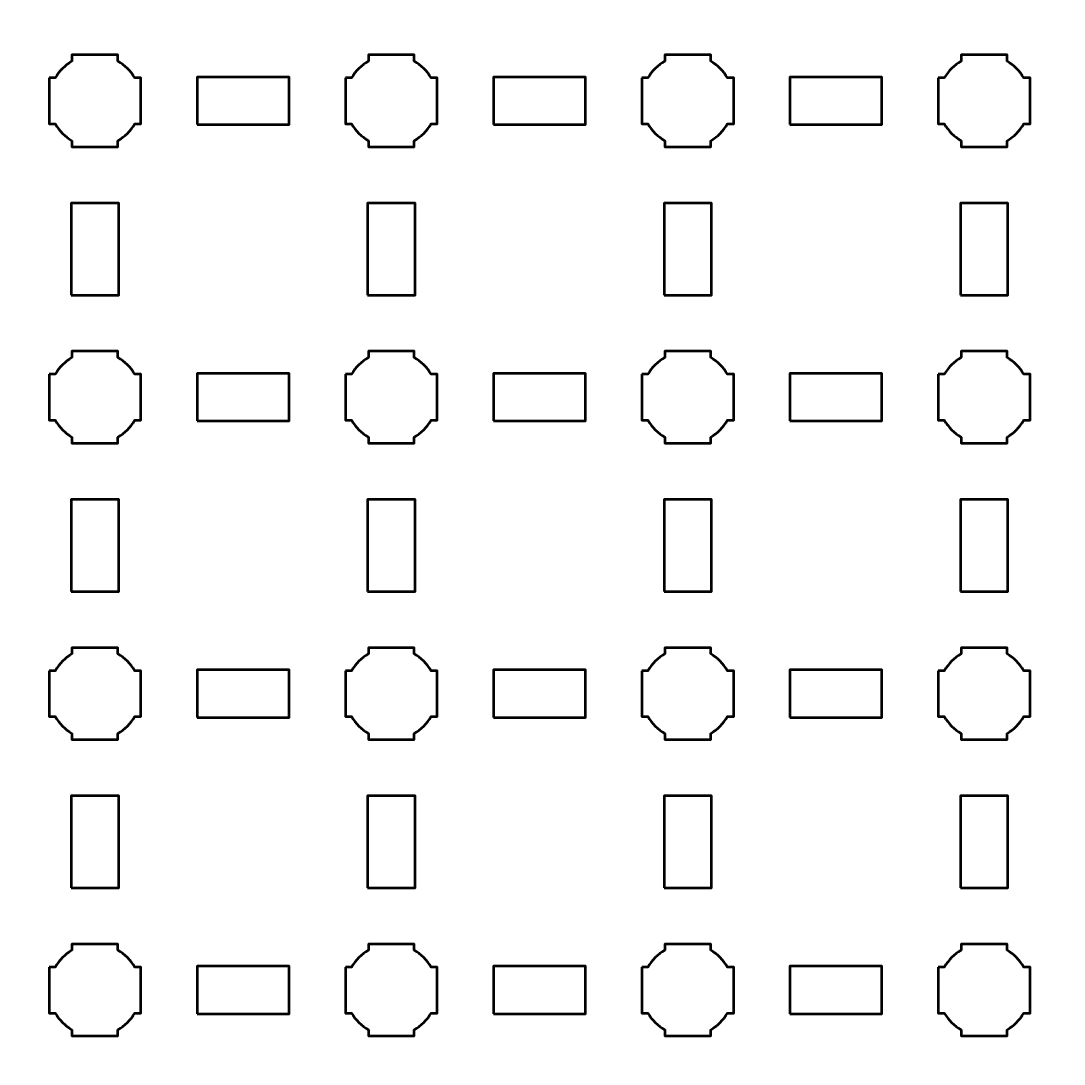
# Model space of a CAD drawing. Header units: centimetres. Extents: x -40.1 to 19.1, y -44.5 to 14.8.
# Drawn here: x -26 to -18.96, y -30.35 to -23.31 of the extents above; entities that cross this region are included whole.
import ezdxf

# ---------------------------------------------------------------- set-up
doc = ezdxf.new("R2010")
doc.units = ezdxf.units.CM
doc.header["$MEASUREMENT"] = 0
doc.layers.add('Layer 1', color=7, linetype='Continuous')

msp = doc.modelspace()

# ---------------------------------------------------------------- linework, layer by layer
at = {"layer": 'Layer 1', "color": 250, "lineweight": 53}
for points in [[(-24.81, -24.01), (-24.19, -24.01), (-24.19, -23.69), (-24.81, -23.69), (-24.81, -24.01)], [(-22.81, -24.01), (-22.19, -24.01), (-22.19, -23.69), (-22.81, -23.69), (-22.81, -24.01)], [(-20.81, -24.01), (-20.19, -24.01), (-20.19, -23.69), (-20.81, -23.69), (-20.81, -24.01)], [(-25.66, -25.16), (-25.34, -25.16), (-25.34, -24.54), (-25.66, -24.54), (-25.66, -25.16)], [(-23.66, -25.16), (-23.34, -25.16), (-23.34, -24.54), (-23.66, -24.54), (-23.66, -25.16)], [(-21.66, -25.16), (-21.34, -25.16), (-21.34, -24.54), (-21.66, -24.54), (-21.66, -25.16)], [(-19.66, -25.16), (-19.34, -25.16), (-19.34, -24.54), (-19.66, -24.54), (-19.66, -25.16)], [(-24.81, -26.01), (-24.19, -26.01), (-24.19, -25.69), (-24.81, -25.69), (-24.81, -26.01)], [(-22.81, -26.01), (-22.19, -26.01), (-22.19, -25.69), (-22.81, -25.69), (-22.81, -26.01)], [(-20.81, -26.01), (-20.19, -26.01), (-20.19, -25.69), (-20.81, -25.69), (-20.81, -26.01)], [(-25.66, -27.16), (-25.34, -27.16), (-25.34, -26.54), (-25.66, -26.54), (-25.66, -27.16)], [(-23.66, -27.16), (-23.34, -27.16), (-23.34, -26.54), (-23.66, -26.54), (-23.66, -27.16)], [(-21.66, -27.16), (-21.34, -27.16), (-21.34, -26.54), (-21.66, -26.54), (-21.66, -27.16)], [(-19.66, -27.16), (-19.34, -27.16), (-19.34, -26.54), (-19.66, -26.54), (-19.66, -27.16)], [(-24.81, -28.01), (-24.19, -28.01), (-24.19, -27.69), (-24.81, -27.69), (-24.81, -28.01)], [(-22.81, -28.01), (-22.19, -28.01), (-22.19, -27.69), (-22.81, -27.69), (-22.81, -28.01)], [(-20.81, -28.01), (-20.19, -28.01), (-20.19, -27.69), (-20.81, -27.69), (-20.81, -28.01)], [(-25.66, -29.16), (-25.34, -29.16), (-25.34, -28.54), (-25.66, -28.54), (-25.66, -29.16)], [(-23.66, -29.16), (-23.34, -29.16), (-23.34, -28.54), (-23.66, -28.54), (-23.66, -29.16)], [(-21.66, -29.16), (-21.34, -29.16), (-21.34, -28.54), (-21.66, -28.54), (-21.66, -29.16)], [(-19.66, -29.16), (-19.34, -29.16), (-19.34, -28.54), (-19.66, -28.54), (-19.66, -29.16)], [(-24.81, -30.01), (-24.19, -30.01), (-24.19, -29.69), (-24.81, -29.69), (-24.81, -30.01)], [(-22.81, -30.01), (-22.19, -30.01), (-22.19, -29.69), (-22.81, -29.69), (-22.81, -30.01)], [(-20.81, -30.01), (-20.19, -30.01), (-20.19, -29.69), (-20.81, -29.69), (-20.81, -30.01)]]:
    msp.add_lwpolyline(points, close=True, dxfattribs=at)
msp.add_open_spline([(-40.15, -44), (-40.15, -44), (-40.15, 14.3), (-40.15, 14.3), (-40.15, 14.3), (-40.15, 14.57609), (-39.92609, 14.8), (-39.65, 14.8), (-39.65, 14.8), (-39.65, 14.8), (18.65, 14.8), (18.65, 14.8), (18.65, 14.8), (18.92609, 14.8), (19.15, 14.57609), (19.15, 14.3), (19.15, 14.3), (19.15, 14.3), (19.15, -44), (19.15, -44), (19.15, -44), (19.15, -44.27609), (18.92609, -44.5), (18.65, -44.5), (18.65, -44.5), (18.65, -44.5), (-39.65, -44.5), (-39.65, -44.5), (-39.65, -44.5), (-39.92609, -44.5), (-40.15, -44.27609), (-40.15, -44)], degree=3, knots=[0, 0, 0, 0, 0.125, 0.125, 0.125, 0.125, 0.25, 0.25, 0.25, 0.25, 0.375, 0.375, 0.375, 0.375, 0.5, 0.5, 0.5, 0.5, 0.625, 0.625, 0.625, 0.625, 0.75, 0.75, 0.75, 0.75, 0.875, 0.875, 0.875, 0.875, 1, 1, 1, 1], dxfattribs=at)
at = {"layer": 'Layer 1', "lineweight": 53}
for points in [[(-25.81, -23.695), (-25.81, -23.695), (-25.76851, -23.695), (-25.76851, -23.695), (-25.76851, -23.695), (-25.74128, -23.64795), (-25.70205, -23.60872), (-25.655, -23.58149), (-25.655, -23.58149), (-25.655, -23.58149), (-25.655, -23.54), (-25.655, -23.54), (-25.655, -23.54), (-25.655, -23.54), (-25.5, -23.54), (-25.5, -23.54), (-25.5, -23.54), (-25.5, -23.54), (-25.345, -23.54), (-25.345, -23.54), (-25.345, -23.54), (-25.345, -23.54), (-25.345, -23.58149), (-25.345, -23.58149), (-25.345, -23.58149), (-25.29795, -23.60872), (-25.25872, -23.64795), (-25.23149, -23.695), (-25.23149, -23.695), (-25.23149, -23.695), (-25.19, -23.695), (-25.19, -23.695), (-25.19, -23.695), (-25.19, -23.695), (-25.19, -23.85), (-25.19, -23.85), (-25.19, -23.85), (-25.19, -23.85), (-25.19, -24.005), (-25.19, -24.005), (-25.19, -24.005), (-25.19, -24.005), (-25.23149, -24.005), (-25.23149, -24.005), (-25.23149, -24.005), (-25.25872, -24.05205), (-25.29795, -24.09128), (-25.345, -24.11851), (-25.345, -24.11851), (-25.345, -24.11851), (-25.345, -24.16), (-25.345, -24.16), (-25.345, -24.16), (-25.345, -24.16), (-25.5, -24.16), (-25.5, -24.16), (-25.5, -24.16), (-25.5, -24.16), (-25.655, -24.16), (-25.655, -24.16), (-25.655, -24.16), (-25.655, -24.16), (-25.655, -24.11851), (-25.655, -24.11851), (-25.655, -24.11851), (-25.70205, -24.09128), (-25.74128, -24.05205), (-25.76851, -24.005), (-25.76851, -24.005), (-25.76851, -24.005), (-25.81, -24.005), (-25.81, -24.005), (-25.81, -24.005), (-25.81, -24.005), (-25.81, -23.85), (-25.81, -23.85), (-25.81, -23.85), (-25.81, -23.85), (-25.81, -23.695), (-25.81, -23.695)], [(-23.81, -23.695), (-23.81, -23.695), (-23.76851, -23.695), (-23.76851, -23.695), (-23.76851, -23.695), (-23.74128, -23.64795), (-23.70205, -23.60872), (-23.655, -23.58149), (-23.655, -23.58149), (-23.655, -23.58149), (-23.655, -23.54), (-23.655, -23.54), (-23.655, -23.54), (-23.655, -23.54), (-23.5, -23.54), (-23.5, -23.54), (-23.5, -23.54), (-23.5, -23.54), (-23.345, -23.54), (-23.345, -23.54), (-23.345, -23.54), (-23.345, -23.54), (-23.345, -23.58149), (-23.345, -23.58149), (-23.345, -23.58149), (-23.29795, -23.60872), (-23.25872, -23.64795), (-23.23149, -23.695), (-23.23149, -23.695), (-23.23149, -23.695), (-23.19, -23.695), (-23.19, -23.695), (-23.19, -23.695), (-23.19, -23.695), (-23.19, -23.85), (-23.19, -23.85), (-23.19, -23.85), (-23.19, -23.85), (-23.19, -24.005), (-23.19, -24.005), (-23.19, -24.005), (-23.19, -24.005), (-23.23149, -24.005), (-23.23149, -24.005), (-23.23149, -24.005), (-23.25872, -24.05205), (-23.29795, -24.09128), (-23.345, -24.11851), (-23.345, -24.11851), (-23.345, -24.11851), (-23.345, -24.16), (-23.345, -24.16), (-23.345, -24.16), (-23.345, -24.16), (-23.5, -24.16), (-23.5, -24.16), (-23.5, -24.16), (-23.5, -24.16), (-23.655, -24.16), (-23.655, -24.16), (-23.655, -24.16), (-23.655, -24.16), (-23.655, -24.11851), (-23.655, -24.11851), (-23.655, -24.11851), (-23.70205, -24.09128), (-23.74128, -24.05205), (-23.76851, -24.005), (-23.76851, -24.005), (-23.76851, -24.005), (-23.81, -24.005), (-23.81, -24.005), (-23.81, -24.005), (-23.81, -24.005), (-23.81, -23.85), (-23.81, -23.85), (-23.81, -23.85), (-23.81, -23.85), (-23.81, -23.695), (-23.81, -23.695)], [(-21.81, -23.695), (-21.81, -23.695), (-21.76851, -23.695), (-21.76851, -23.695), (-21.76851, -23.695), (-21.74128, -23.64795), (-21.70205, -23.60872), (-21.655, -23.58149), (-21.655, -23.58149), (-21.655, -23.58149), (-21.655, -23.54), (-21.655, -23.54), (-21.655, -23.54), (-21.655, -23.54), (-21.5, -23.54), (-21.5, -23.54), (-21.5, -23.54), (-21.5, -23.54), (-21.345, -23.54), (-21.345, -23.54), (-21.345, -23.54), (-21.345, -23.54), (-21.345, -23.58149), (-21.345, -23.58149), (-21.345, -23.58149), (-21.29795, -23.60872), (-21.25872, -23.64795), (-21.23149, -23.695), (-21.23149, -23.695), (-21.23149, -23.695), (-21.19, -23.695), (-21.19, -23.695), (-21.19, -23.695), (-21.19, -23.695), (-21.19, -23.85), (-21.19, -23.85), (-21.19, -23.85), (-21.19, -23.85), (-21.19, -24.005), (-21.19, -24.005), (-21.19, -24.005), (-21.19, -24.005), (-21.23149, -24.005), (-21.23149, -24.005), (-21.23149, -24.005), (-21.25872, -24.05205), (-21.29795, -24.09128), (-21.345, -24.11851), (-21.345, -24.11851), (-21.345, -24.11851), (-21.345, -24.16), (-21.345, -24.16), (-21.345, -24.16), (-21.345, -24.16), (-21.5, -24.16), (-21.5, -24.16), (-21.5, -24.16), (-21.5, -24.16), (-21.655, -24.16), (-21.655, -24.16), (-21.655, -24.16), (-21.655, -24.16), (-21.655, -24.11851), (-21.655, -24.11851), (-21.655, -24.11851), (-21.70205, -24.09128), (-21.74128, -24.05205), (-21.76851, -24.005), (-21.76851, -24.005), (-21.76851, -24.005), (-21.81, -24.005), (-21.81, -24.005), (-21.81, -24.005), (-21.81, -24.005), (-21.81, -23.85), (-21.81, -23.85), (-21.81, -23.85), (-21.81, -23.85), (-21.81, -23.695), (-21.81, -23.695)], [(-19.81, -23.695), (-19.81, -23.695), (-19.76851, -23.695), (-19.76851, -23.695), (-19.76851, -23.695), (-19.74128, -23.64795), (-19.70205, -23.60872), (-19.655, -23.58149), (-19.655, -23.58149), (-19.655, -23.58149), (-19.655, -23.54), (-19.655, -23.54), (-19.655, -23.54), (-19.655, -23.54), (-19.5, -23.54), (-19.5, -23.54), (-19.5, -23.54), (-19.5, -23.54), (-19.345, -23.54), (-19.345, -23.54), (-19.345, -23.54), (-19.345, -23.54), (-19.345, -23.58149), (-19.345, -23.58149), (-19.345, -23.58149), (-19.29795, -23.60872), (-19.25872, -23.64795), (-19.23149, -23.695), (-19.23149, -23.695), (-19.23149, -23.695), (-19.19, -23.695), (-19.19, -23.695), (-19.19, -23.695), (-19.19, -23.695), (-19.19, -23.85), (-19.19, -23.85), (-19.19, -23.85), (-19.19, -23.85), (-19.19, -24.005), (-19.19, -24.005), (-19.19, -24.005), (-19.19, -24.005), (-19.23149, -24.005), (-19.23149, -24.005), (-19.23149, -24.005), (-19.25872, -24.05205), (-19.29795, -24.09128), (-19.345, -24.11851), (-19.345, -24.11851), (-19.345, -24.11851), (-19.345, -24.16), (-19.345, -24.16), (-19.345, -24.16), (-19.345, -24.16), (-19.5, -24.16), (-19.5, -24.16), (-19.5, -24.16), (-19.5, -24.16), (-19.655, -24.16), (-19.655, -24.16), (-19.655, -24.16), (-19.655, -24.16), (-19.655, -24.11851), (-19.655, -24.11851), (-19.655, -24.11851), (-19.70205, -24.09128), (-19.74128, -24.05205), (-19.76851, -24.005), (-19.76851, -24.005), (-19.76851, -24.005), (-19.81, -24.005), (-19.81, -24.005), (-19.81, -24.005), (-19.81, -24.005), (-19.81, -23.85), (-19.81, -23.85), (-19.81, -23.85), (-19.81, -23.85), (-19.81, -23.695), (-19.81, -23.695)], [(-25.81, -25.695), (-25.81, -25.695), (-25.76851, -25.695), (-25.76851, -25.695), (-25.76851, -25.695), (-25.74128, -25.64795), (-25.70205, -25.60872), (-25.655, -25.58149), (-25.655, -25.58149), (-25.655, -25.58149), (-25.655, -25.54), (-25.655, -25.54), (-25.655, -25.54), (-25.655, -25.54), (-25.5, -25.54), (-25.5, -25.54), (-25.5, -25.54), (-25.5, -25.54), (-25.345, -25.54), (-25.345, -25.54), (-25.345, -25.54), (-25.345, -25.54), (-25.345, -25.58149), (-25.345, -25.58149), (-25.345, -25.58149), (-25.29795, -25.60872), (-25.25872, -25.64795), (-25.23149, -25.695), (-25.23149, -25.695), (-25.23149, -25.695), (-25.19, -25.695), (-25.19, -25.695), (-25.19, -25.695), (-25.19, -25.695), (-25.19, -25.85), (-25.19, -25.85), (-25.19, -25.85), (-25.19, -25.85), (-25.19, -26.005), (-25.19, -26.005), (-25.19, -26.005), (-25.19, -26.005), (-25.23149, -26.005), (-25.23149, -26.005), (-25.23149, -26.005), (-25.25872, -26.05205), (-25.29795, -26.09128), (-25.345, -26.11851), (-25.345, -26.11851), (-25.345, -26.11851), (-25.345, -26.16), (-25.345, -26.16), (-25.345, -26.16), (-25.345, -26.16), (-25.5, -26.16), (-25.5, -26.16), (-25.5, -26.16), (-25.5, -26.16), (-25.655, -26.16), (-25.655, -26.16), (-25.655, -26.16), (-25.655, -26.16), (-25.655, -26.11851), (-25.655, -26.11851), (-25.655, -26.11851), (-25.70205, -26.09128), (-25.74128, -26.05205), (-25.76851, -26.005), (-25.76851, -26.005), (-25.76851, -26.005), (-25.81, -26.005), (-25.81, -26.005), (-25.81, -26.005), (-25.81, -26.005), (-25.81, -25.85), (-25.81, -25.85), (-25.81, -25.85), (-25.81, -25.85), (-25.81, -25.695), (-25.81, -25.695)], [(-23.81, -25.695), (-23.81, -25.695), (-23.76851, -25.695), (-23.76851, -25.695), (-23.76851, -25.695), (-23.74128, -25.64795), (-23.70205, -25.60872), (-23.655, -25.58149), (-23.655, -25.58149), (-23.655, -25.58149), (-23.655, -25.54), (-23.655, -25.54), (-23.655, -25.54), (-23.655, -25.54), (-23.5, -25.54), (-23.5, -25.54), (-23.5, -25.54), (-23.5, -25.54), (-23.345, -25.54), (-23.345, -25.54), (-23.345, -25.54), (-23.345, -25.54), (-23.345, -25.58149), (-23.345, -25.58149), (-23.345, -25.58149), (-23.29795, -25.60872), (-23.25872, -25.64795), (-23.23149, -25.695), (-23.23149, -25.695), (-23.23149, -25.695), (-23.19, -25.695), (-23.19, -25.695), (-23.19, -25.695), (-23.19, -25.695), (-23.19, -25.85), (-23.19, -25.85), (-23.19, -25.85), (-23.19, -25.85), (-23.19, -26.005), (-23.19, -26.005), (-23.19, -26.005), (-23.19, -26.005), (-23.23149, -26.005), (-23.23149, -26.005), (-23.23149, -26.005), (-23.25872, -26.05205), (-23.29795, -26.09128), (-23.345, -26.11851), (-23.345, -26.11851), (-23.345, -26.11851), (-23.345, -26.16), (-23.345, -26.16), (-23.345, -26.16), (-23.345, -26.16), (-23.5, -26.16), (-23.5, -26.16), (-23.5, -26.16), (-23.5, -26.16), (-23.655, -26.16), (-23.655, -26.16), (-23.655, -26.16), (-23.655, -26.16), (-23.655, -26.11851), (-23.655, -26.11851), (-23.655, -26.11851), (-23.70205, -26.09128), (-23.74128, -26.05205), (-23.76851, -26.005), (-23.76851, -26.005), (-23.76851, -26.005), (-23.81, -26.005), (-23.81, -26.005), (-23.81, -26.005), (-23.81, -26.005), (-23.81, -25.85), (-23.81, -25.85), (-23.81, -25.85), (-23.81, -25.85), (-23.81, -25.695), (-23.81, -25.695)], [(-21.81, -25.695), (-21.81, -25.695), (-21.76851, -25.695), (-21.76851, -25.695), (-21.76851, -25.695), (-21.74128, -25.64795), (-21.70205, -25.60872), (-21.655, -25.58149), (-21.655, -25.58149), (-21.655, -25.58149), (-21.655, -25.54), (-21.655, -25.54), (-21.655, -25.54), (-21.655, -25.54), (-21.5, -25.54), (-21.5, -25.54), (-21.5, -25.54), (-21.5, -25.54), (-21.345, -25.54), (-21.345, -25.54), (-21.345, -25.54), (-21.345, -25.54), (-21.345, -25.58149), (-21.345, -25.58149), (-21.345, -25.58149), (-21.29795, -25.60872), (-21.25872, -25.64795), (-21.23149, -25.695), (-21.23149, -25.695), (-21.23149, -25.695), (-21.19, -25.695), (-21.19, -25.695), (-21.19, -25.695), (-21.19, -25.695), (-21.19, -25.85), (-21.19, -25.85), (-21.19, -25.85), (-21.19, -25.85), (-21.19, -26.005), (-21.19, -26.005), (-21.19, -26.005), (-21.19, -26.005), (-21.23149, -26.005), (-21.23149, -26.005), (-21.23149, -26.005), (-21.25872, -26.05205), (-21.29795, -26.09128), (-21.345, -26.11851), (-21.345, -26.11851), (-21.345, -26.11851), (-21.345, -26.16), (-21.345, -26.16), (-21.345, -26.16), (-21.345, -26.16), (-21.5, -26.16), (-21.5, -26.16), (-21.5, -26.16), (-21.5, -26.16), (-21.655, -26.16), (-21.655, -26.16), (-21.655, -26.16), (-21.655, -26.16), (-21.655, -26.11851), (-21.655, -26.11851), (-21.655, -26.11851), (-21.70205, -26.09128), (-21.74128, -26.05205), (-21.76851, -26.005), (-21.76851, -26.005), (-21.76851, -26.005), (-21.81, -26.005), (-21.81, -26.005), (-21.81, -26.005), (-21.81, -26.005), (-21.81, -25.85), (-21.81, -25.85), (-21.81, -25.85), (-21.81, -25.85), (-21.81, -25.695), (-21.81, -25.695)], [(-19.81, -25.695), (-19.81, -25.695), (-19.76851, -25.695), (-19.76851, -25.695), (-19.76851, -25.695), (-19.74128, -25.64795), (-19.70205, -25.60872), (-19.655, -25.58149), (-19.655, -25.58149), (-19.655, -25.58149), (-19.655, -25.54), (-19.655, -25.54), (-19.655, -25.54), (-19.655, -25.54), (-19.5, -25.54), (-19.5, -25.54), (-19.5, -25.54), (-19.5, -25.54), (-19.345, -25.54), (-19.345, -25.54), (-19.345, -25.54), (-19.345, -25.54), (-19.345, -25.58149), (-19.345, -25.58149), (-19.345, -25.58149), (-19.29795, -25.60872), (-19.25872, -25.64795), (-19.23149, -25.695), (-19.23149, -25.695), (-19.23149, -25.695), (-19.19, -25.695), (-19.19, -25.695), (-19.19, -25.695), (-19.19, -25.695), (-19.19, -25.85), (-19.19, -25.85), (-19.19, -25.85), (-19.19, -25.85), (-19.19, -26.005), (-19.19, -26.005), (-19.19, -26.005), (-19.19, -26.005), (-19.23149, -26.005), (-19.23149, -26.005), (-19.23149, -26.005), (-19.25872, -26.05205), (-19.29795, -26.09128), (-19.345, -26.11851), (-19.345, -26.11851), (-19.345, -26.11851), (-19.345, -26.16), (-19.345, -26.16), (-19.345, -26.16), (-19.345, -26.16), (-19.5, -26.16), (-19.5, -26.16), (-19.5, -26.16), (-19.5, -26.16), (-19.655, -26.16), (-19.655, -26.16), (-19.655, -26.16), (-19.655, -26.16), (-19.655, -26.11851), (-19.655, -26.11851), (-19.655, -26.11851), (-19.70205, -26.09128), (-19.74128, -26.05205), (-19.76851, -26.005), (-19.76851, -26.005), (-19.76851, -26.005), (-19.81, -26.005), (-19.81, -26.005), (-19.81, -26.005), (-19.81, -26.005), (-19.81, -25.85), (-19.81, -25.85), (-19.81, -25.85), (-19.81, -25.85), (-19.81, -25.695), (-19.81, -25.695)], [(-25.81, -27.695), (-25.81, -27.695), (-25.76851, -27.695), (-25.76851, -27.695), (-25.76851, -27.695), (-25.74128, -27.64795), (-25.70205, -27.60872), (-25.655, -27.58149), (-25.655, -27.58149), (-25.655, -27.58149), (-25.655, -27.54), (-25.655, -27.54), (-25.655, -27.54), (-25.655, -27.54), (-25.5, -27.54), (-25.5, -27.54), (-25.5, -27.54), (-25.5, -27.54), (-25.345, -27.54), (-25.345, -27.54), (-25.345, -27.54), (-25.345, -27.54), (-25.345, -27.58149), (-25.345, -27.58149), (-25.345, -27.58149), (-25.29795, -27.60872), (-25.25872, -27.64795), (-25.23149, -27.695), (-25.23149, -27.695), (-25.23149, -27.695), (-25.19, -27.695), (-25.19, -27.695), (-25.19, -27.695), (-25.19, -27.695), (-25.19, -27.85), (-25.19, -27.85), (-25.19, -27.85), (-25.19, -27.85), (-25.19, -28.005), (-25.19, -28.005), (-25.19, -28.005), (-25.19, -28.005), (-25.23149, -28.005), (-25.23149, -28.005), (-25.23149, -28.005), (-25.25872, -28.05205), (-25.29795, -28.09128), (-25.345, -28.11851), (-25.345, -28.11851), (-25.345, -28.11851), (-25.345, -28.16), (-25.345, -28.16), (-25.345, -28.16), (-25.345, -28.16), (-25.5, -28.16), (-25.5, -28.16), (-25.5, -28.16), (-25.5, -28.16), (-25.655, -28.16), (-25.655, -28.16), (-25.655, -28.16), (-25.655, -28.16), (-25.655, -28.11851), (-25.655, -28.11851), (-25.655, -28.11851), (-25.70205, -28.09128), (-25.74128, -28.05205), (-25.76851, -28.005), (-25.76851, -28.005), (-25.76851, -28.005), (-25.81, -28.005), (-25.81, -28.005), (-25.81, -28.005), (-25.81, -28.005), (-25.81, -27.85), (-25.81, -27.85), (-25.81, -27.85), (-25.81, -27.85), (-25.81, -27.695), (-25.81, -27.695)], [(-23.81, -27.695), (-23.81, -27.695), (-23.76851, -27.695), (-23.76851, -27.695), (-23.76851, -27.695), (-23.74128, -27.64795), (-23.70205, -27.60872), (-23.655, -27.58149), (-23.655, -27.58149), (-23.655, -27.58149), (-23.655, -27.54), (-23.655, -27.54), (-23.655, -27.54), (-23.655, -27.54), (-23.5, -27.54), (-23.5, -27.54), (-23.5, -27.54), (-23.5, -27.54), (-23.345, -27.54), (-23.345, -27.54), (-23.345, -27.54), (-23.345, -27.54), (-23.345, -27.58149), (-23.345, -27.58149), (-23.345, -27.58149), (-23.29795, -27.60872), (-23.25872, -27.64795), (-23.23149, -27.695), (-23.23149, -27.695), (-23.23149, -27.695), (-23.19, -27.695), (-23.19, -27.695), (-23.19, -27.695), (-23.19, -27.695), (-23.19, -27.85), (-23.19, -27.85), (-23.19, -27.85), (-23.19, -27.85), (-23.19, -28.005), (-23.19, -28.005), (-23.19, -28.005), (-23.19, -28.005), (-23.23149, -28.005), (-23.23149, -28.005), (-23.23149, -28.005), (-23.25872, -28.05205), (-23.29795, -28.09128), (-23.345, -28.11851), (-23.345, -28.11851), (-23.345, -28.11851), (-23.345, -28.16), (-23.345, -28.16), (-23.345, -28.16), (-23.345, -28.16), (-23.5, -28.16), (-23.5, -28.16), (-23.5, -28.16), (-23.5, -28.16), (-23.655, -28.16), (-23.655, -28.16), (-23.655, -28.16), (-23.655, -28.16), (-23.655, -28.11851), (-23.655, -28.11851), (-23.655, -28.11851), (-23.70205, -28.09128), (-23.74128, -28.05205), (-23.76851, -28.005), (-23.76851, -28.005), (-23.76851, -28.005), (-23.81, -28.005), (-23.81, -28.005), (-23.81, -28.005), (-23.81, -28.005), (-23.81, -27.85), (-23.81, -27.85), (-23.81, -27.85), (-23.81, -27.85), (-23.81, -27.695), (-23.81, -27.695)], [(-21.81, -27.695), (-21.81, -27.695), (-21.76851, -27.695), (-21.76851, -27.695), (-21.76851, -27.695), (-21.74128, -27.64795), (-21.70205, -27.60872), (-21.655, -27.58149), (-21.655, -27.58149), (-21.655, -27.58149), (-21.655, -27.54), (-21.655, -27.54), (-21.655, -27.54), (-21.655, -27.54), (-21.5, -27.54), (-21.5, -27.54), (-21.5, -27.54), (-21.5, -27.54), (-21.345, -27.54), (-21.345, -27.54), (-21.345, -27.54), (-21.345, -27.54), (-21.345, -27.58149), (-21.345, -27.58149), (-21.345, -27.58149), (-21.29795, -27.60872), (-21.25872, -27.64795), (-21.23149, -27.695), (-21.23149, -27.695), (-21.23149, -27.695), (-21.19, -27.695), (-21.19, -27.695), (-21.19, -27.695), (-21.19, -27.695), (-21.19, -27.85), (-21.19, -27.85), (-21.19, -27.85), (-21.19, -27.85), (-21.19, -28.005), (-21.19, -28.005), (-21.19, -28.005), (-21.19, -28.005), (-21.23149, -28.005), (-21.23149, -28.005), (-21.23149, -28.005), (-21.25872, -28.05205), (-21.29795, -28.09128), (-21.345, -28.11851), (-21.345, -28.11851), (-21.345, -28.11851), (-21.345, -28.16), (-21.345, -28.16), (-21.345, -28.16), (-21.345, -28.16), (-21.5, -28.16), (-21.5, -28.16), (-21.5, -28.16), (-21.5, -28.16), (-21.655, -28.16), (-21.655, -28.16), (-21.655, -28.16), (-21.655, -28.16), (-21.655, -28.11851), (-21.655, -28.11851), (-21.655, -28.11851), (-21.70205, -28.09128), (-21.74128, -28.05205), (-21.76851, -28.005), (-21.76851, -28.005), (-21.76851, -28.005), (-21.81, -28.005), (-21.81, -28.005), (-21.81, -28.005), (-21.81, -28.005), (-21.81, -27.85), (-21.81, -27.85), (-21.81, -27.85), (-21.81, -27.85), (-21.81, -27.695), (-21.81, -27.695)], [(-19.81, -27.695), (-19.81, -27.695), (-19.76851, -27.695), (-19.76851, -27.695), (-19.76851, -27.695), (-19.74128, -27.64795), (-19.70205, -27.60872), (-19.655, -27.58149), (-19.655, -27.58149), (-19.655, -27.58149), (-19.655, -27.54), (-19.655, -27.54), (-19.655, -27.54), (-19.655, -27.54), (-19.5, -27.54), (-19.5, -27.54), (-19.5, -27.54), (-19.5, -27.54), (-19.345, -27.54), (-19.345, -27.54), (-19.345, -27.54), (-19.345, -27.54), (-19.345, -27.58149), (-19.345, -27.58149), (-19.345, -27.58149), (-19.29795, -27.60872), (-19.25872, -27.64795), (-19.23149, -27.695), (-19.23149, -27.695), (-19.23149, -27.695), (-19.19, -27.695), (-19.19, -27.695), (-19.19, -27.695), (-19.19, -27.695), (-19.19, -27.85), (-19.19, -27.85), (-19.19, -27.85), (-19.19, -27.85), (-19.19, -28.005), (-19.19, -28.005), (-19.19, -28.005), (-19.19, -28.005), (-19.23149, -28.005), (-19.23149, -28.005), (-19.23149, -28.005), (-19.25872, -28.05205), (-19.29795, -28.09128), (-19.345, -28.11851), (-19.345, -28.11851), (-19.345, -28.11851), (-19.345, -28.16), (-19.345, -28.16), (-19.345, -28.16), (-19.345, -28.16), (-19.5, -28.16), (-19.5, -28.16), (-19.5, -28.16), (-19.5, -28.16), (-19.655, -28.16), (-19.655, -28.16), (-19.655, -28.16), (-19.655, -28.16), (-19.655, -28.11851), (-19.655, -28.11851), (-19.655, -28.11851), (-19.70205, -28.09128), (-19.74128, -28.05205), (-19.76851, -28.005), (-19.76851, -28.005), (-19.76851, -28.005), (-19.81, -28.005), (-19.81, -28.005), (-19.81, -28.005), (-19.81, -28.005), (-19.81, -27.85), (-19.81, -27.85), (-19.81, -27.85), (-19.81, -27.85), (-19.81, -27.695), (-19.81, -27.695)], [(-25.81, -29.695), (-25.81, -29.695), (-25.76851, -29.695), (-25.76851, -29.695), (-25.76851, -29.695), (-25.74128, -29.64795), (-25.70205, -29.60872), (-25.655, -29.58149), (-25.655, -29.58149), (-25.655, -29.58149), (-25.655, -29.54), (-25.655, -29.54), (-25.655, -29.54), (-25.655, -29.54), (-25.5, -29.54), (-25.5, -29.54), (-25.5, -29.54), (-25.5, -29.54), (-25.345, -29.54), (-25.345, -29.54), (-25.345, -29.54), (-25.345, -29.54), (-25.345, -29.58149), (-25.345, -29.58149), (-25.345, -29.58149), (-25.29795, -29.60872), (-25.25872, -29.64795), (-25.23149, -29.695), (-25.23149, -29.695), (-25.23149, -29.695), (-25.19, -29.695), (-25.19, -29.695), (-25.19, -29.695), (-25.19, -29.695), (-25.19, -29.85), (-25.19, -29.85), (-25.19, -29.85), (-25.19, -29.85), (-25.19, -30.005), (-25.19, -30.005), (-25.19, -30.005), (-25.19, -30.005), (-25.23149, -30.005), (-25.23149, -30.005), (-25.23149, -30.005), (-25.25872, -30.05205), (-25.29795, -30.09128), (-25.345, -30.11851), (-25.345, -30.11851), (-25.345, -30.11851), (-25.345, -30.16), (-25.345, -30.16), (-25.345, -30.16), (-25.345, -30.16), (-25.5, -30.16), (-25.5, -30.16), (-25.5, -30.16), (-25.5, -30.16), (-25.655, -30.16), (-25.655, -30.16), (-25.655, -30.16), (-25.655, -30.16), (-25.655, -30.11851), (-25.655, -30.11851), (-25.655, -30.11851), (-25.70205, -30.09128), (-25.74128, -30.05205), (-25.76851, -30.005), (-25.76851, -30.005), (-25.76851, -30.005), (-25.81, -30.005), (-25.81, -30.005), (-25.81, -30.005), (-25.81, -30.005), (-25.81, -29.85), (-25.81, -29.85), (-25.81, -29.85), (-25.81, -29.85), (-25.81, -29.695), (-25.81, -29.695)], [(-23.81, -29.695), (-23.81, -29.695), (-23.76851, -29.695), (-23.76851, -29.695), (-23.76851, -29.695), (-23.74128, -29.64795), (-23.70205, -29.60872), (-23.655, -29.58149), (-23.655, -29.58149), (-23.655, -29.58149), (-23.655, -29.54), (-23.655, -29.54), (-23.655, -29.54), (-23.655, -29.54), (-23.5, -29.54), (-23.5, -29.54), (-23.5, -29.54), (-23.5, -29.54), (-23.345, -29.54), (-23.345, -29.54), (-23.345, -29.54), (-23.345, -29.54), (-23.345, -29.58149), (-23.345, -29.58149), (-23.345, -29.58149), (-23.29795, -29.60872), (-23.25872, -29.64795), (-23.23149, -29.695), (-23.23149, -29.695), (-23.23149, -29.695), (-23.19, -29.695), (-23.19, -29.695), (-23.19, -29.695), (-23.19, -29.695), (-23.19, -29.85), (-23.19, -29.85), (-23.19, -29.85), (-23.19, -29.85), (-23.19, -30.005), (-23.19, -30.005), (-23.19, -30.005), (-23.19, -30.005), (-23.23149, -30.005), (-23.23149, -30.005), (-23.23149, -30.005), (-23.25872, -30.05205), (-23.29795, -30.09128), (-23.345, -30.11851), (-23.345, -30.11851), (-23.345, -30.11851), (-23.345, -30.16), (-23.345, -30.16), (-23.345, -30.16), (-23.345, -30.16), (-23.5, -30.16), (-23.5, -30.16), (-23.5, -30.16), (-23.5, -30.16), (-23.655, -30.16), (-23.655, -30.16), (-23.655, -30.16), (-23.655, -30.16), (-23.655, -30.11851), (-23.655, -30.11851), (-23.655, -30.11851), (-23.70205, -30.09128), (-23.74128, -30.05205), (-23.76851, -30.005), (-23.76851, -30.005), (-23.76851, -30.005), (-23.81, -30.005), (-23.81, -30.005), (-23.81, -30.005), (-23.81, -30.005), (-23.81, -29.85), (-23.81, -29.85), (-23.81, -29.85), (-23.81, -29.85), (-23.81, -29.695), (-23.81, -29.695)], [(-21.81, -29.695), (-21.81, -29.695), (-21.76851, -29.695), (-21.76851, -29.695), (-21.76851, -29.695), (-21.74128, -29.64795), (-21.70205, -29.60872), (-21.655, -29.58149), (-21.655, -29.58149), (-21.655, -29.58149), (-21.655, -29.54), (-21.655, -29.54), (-21.655, -29.54), (-21.655, -29.54), (-21.5, -29.54), (-21.5, -29.54), (-21.5, -29.54), (-21.5, -29.54), (-21.345, -29.54), (-21.345, -29.54), (-21.345, -29.54), (-21.345, -29.54), (-21.345, -29.58149), (-21.345, -29.58149), (-21.345, -29.58149), (-21.29795, -29.60872), (-21.25872, -29.64795), (-21.23149, -29.695), (-21.23149, -29.695), (-21.23149, -29.695), (-21.19, -29.695), (-21.19, -29.695), (-21.19, -29.695), (-21.19, -29.695), (-21.19, -29.85), (-21.19, -29.85), (-21.19, -29.85), (-21.19, -29.85), (-21.19, -30.005), (-21.19, -30.005), (-21.19, -30.005), (-21.19, -30.005), (-21.23149, -30.005), (-21.23149, -30.005), (-21.23149, -30.005), (-21.25872, -30.05205), (-21.29795, -30.09128), (-21.345, -30.11851), (-21.345, -30.11851), (-21.345, -30.11851), (-21.345, -30.16), (-21.345, -30.16), (-21.345, -30.16), (-21.345, -30.16), (-21.5, -30.16), (-21.5, -30.16), (-21.5, -30.16), (-21.5, -30.16), (-21.655, -30.16), (-21.655, -30.16), (-21.655, -30.16), (-21.655, -30.16), (-21.655, -30.11851), (-21.655, -30.11851), (-21.655, -30.11851), (-21.70205, -30.09128), (-21.74128, -30.05205), (-21.76851, -30.005), (-21.76851, -30.005), (-21.76851, -30.005), (-21.81, -30.005), (-21.81, -30.005), (-21.81, -30.005), (-21.81, -30.005), (-21.81, -29.85), (-21.81, -29.85), (-21.81, -29.85), (-21.81, -29.85), (-21.81, -29.695), (-21.81, -29.695)], [(-19.81, -29.695), (-19.81, -29.695), (-19.76851, -29.695), (-19.76851, -29.695), (-19.76851, -29.695), (-19.74128, -29.64795), (-19.70205, -29.60872), (-19.655, -29.58149), (-19.655, -29.58149), (-19.655, -29.58149), (-19.655, -29.54), (-19.655, -29.54), (-19.655, -29.54), (-19.655, -29.54), (-19.5, -29.54), (-19.5, -29.54), (-19.5, -29.54), (-19.5, -29.54), (-19.345, -29.54), (-19.345, -29.54), (-19.345, -29.54), (-19.345, -29.54), (-19.345, -29.58149), (-19.345, -29.58149), (-19.345, -29.58149), (-19.29795, -29.60872), (-19.25872, -29.64795), (-19.23149, -29.695), (-19.23149, -29.695), (-19.23149, -29.695), (-19.19, -29.695), (-19.19, -29.695), (-19.19, -29.695), (-19.19, -29.695), (-19.19, -29.85), (-19.19, -29.85), (-19.19, -29.85), (-19.19, -29.85), (-19.19, -30.005), (-19.19, -30.005), (-19.19, -30.005), (-19.19, -30.005), (-19.23149, -30.005), (-19.23149, -30.005), (-19.23149, -30.005), (-19.25872, -30.05205), (-19.29795, -30.09128), (-19.345, -30.11851), (-19.345, -30.11851), (-19.345, -30.11851), (-19.345, -30.16), (-19.345, -30.16), (-19.345, -30.16), (-19.345, -30.16), (-19.5, -30.16), (-19.5, -30.16), (-19.5, -30.16), (-19.5, -30.16), (-19.655, -30.16), (-19.655, -30.16), (-19.655, -30.16), (-19.655, -30.16), (-19.655, -30.11851), (-19.655, -30.11851), (-19.655, -30.11851), (-19.70205, -30.09128), (-19.74128, -30.05205), (-19.76851, -30.005), (-19.76851, -30.005), (-19.76851, -30.005), (-19.81, -30.005), (-19.81, -30.005), (-19.81, -30.005), (-19.81, -30.005), (-19.81, -29.85), (-19.81, -29.85), (-19.81, -29.85), (-19.81, -29.85), (-19.81, -29.695), (-19.81, -29.695)]]:
    msp.add_open_spline(points, degree=3, knots=[0, 0, 0, 0, 0.05, 0.05, 0.05, 0.05, 0.1, 0.1, 0.1, 0.1, 0.15, 0.15, 0.15, 0.15, 0.2, 0.2, 0.2, 0.2, 0.25, 0.25, 0.25, 0.25, 0.3, 0.3, 0.3, 0.3, 0.35, 0.35, 0.35, 0.35, 0.4, 0.4, 0.4, 0.4, 0.45, 0.45, 0.45, 0.45, 0.5, 0.5, 0.5, 0.5, 0.55, 0.55, 0.55, 0.55, 0.6, 0.6, 0.6, 0.6, 0.65, 0.65, 0.65, 0.65, 0.7, 0.7, 0.7, 0.7, 0.75, 0.75, 0.75, 0.75, 0.8, 0.8, 0.8, 0.8, 0.85, 0.85, 0.85, 0.85, 0.9, 0.9, 0.9, 0.9, 0.95, 0.95, 0.95, 0.95, 1, 1, 1, 1], dxfattribs=at)

doc.saveas('drawing.dxf')
